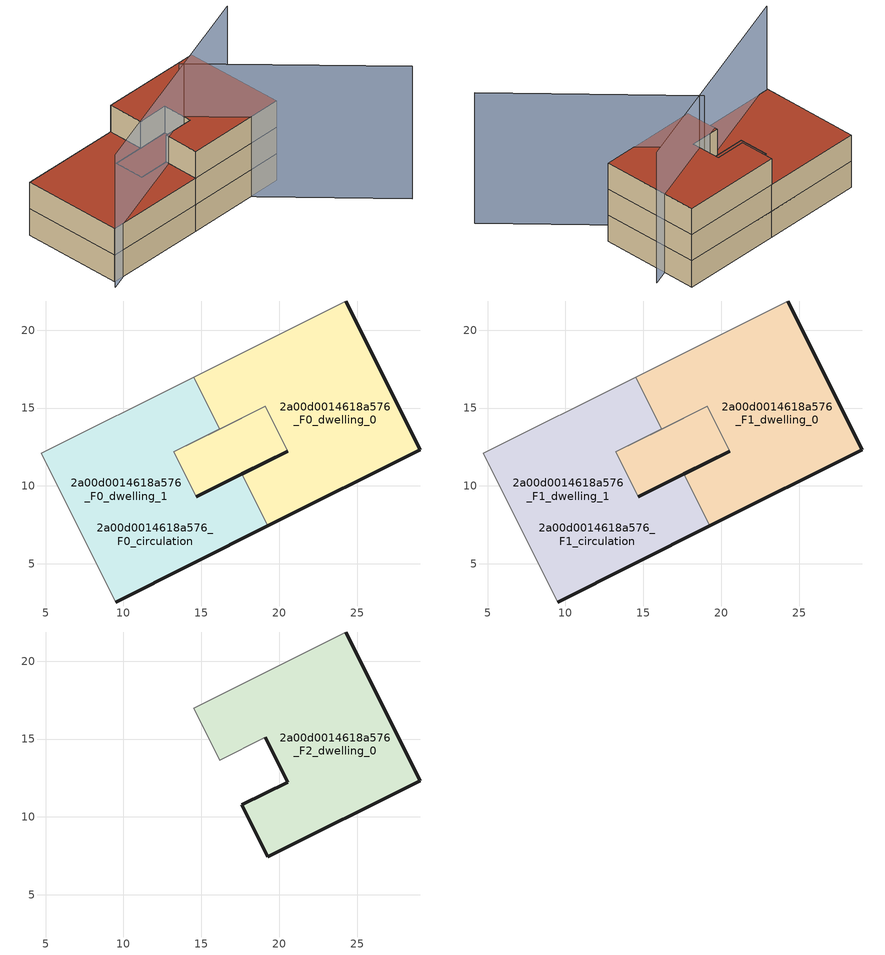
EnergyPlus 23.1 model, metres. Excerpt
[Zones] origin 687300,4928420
2a00d0014618a576_F0_dwelling_0
 floor ground (EU_floor_Construction): 19.1,15.11 20.54,12.24 14.68,9.31 13.24,12.18 16.17,13.64 z0; 24.26,21.88 29.05,12.31 19.28,7.43 17.61,10.78 20.54,12.24 19.1,15.11 16.17,13.64 14.5,16.99 z0
 wall outside (EU_wall_Construction): 20.54,12.24 17.61,10.78 / 19.28,7.43 29.05,12.31 24.26,21.88 z0:3
 wall adiabatic (EU_wall_Construction): 24.26,21.88 14.5,16.99 16.17,13.64 19.1,15.11 z0:3
 wall to 2a00d0014618a576_F0_circulation (EU_wall_Construction): 19.1,15.11 20.54,12.24 z0:3
 wall to 2a00d0014618a576_F0_dwelling_1 (EU_wall_Construction): 17.61,10.78 19.28,7.43 z0:3
2a00d0014618a576_F0_dwelling_1
 floor ground (EU_floor_Construction): 16.17,13.64 13.24,12.18 14.68,9.31 17.61,10.78 19.28,7.43 9.52,2.54 4.74,12.11 14.5,16.99 z0; 19.1,15.11 20.54,12.24 14.68,9.31 13.24,12.18 16.17,13.64 z0
 wall outside (EU_wall_Construction): 9.52,2.54 19.28,7.43 z0:3
 wall adiabatic (EU_wall_Construction): 17.61,10.78 14.68,9.31 13.24,12.18 16.17,13.64 14.5,16.99 4.74,12.11 9.52,2.54 z0:3
2a00d0014618a576_F0_circulation
 floor ground (EU_floor_Construction): 24.26,21.88 29.05,12.31 19.28,7.43 17.61,10.78 20.54,12.24 19.1,15.11 16.17,13.64 14.5,16.99 z0; 19.1,15.11 20.54,12.24 17.61,10.78 14.68,9.31 13.24,12.18 16.17,13.64 z0; 16.17,13.64 13.24,12.18 14.68,9.31 17.61,10.78 19.28,7.43 9.52,2.54 4.74,12.11 14.5,16.99 z0
 wall outside (EU_wall_Construction): 14.68,9.31 20.54,12.24 z0:3
 wall adiabatic (EU_wall_Construction): 19.1,15.11 13.24,12.18 14.68,9.31 z0:3
2a00d0014618a576_F1_dwelling_0
 floor outside (EU_floor_Construction): 24.26,21.88 29.05,12.31 19.28,7.43 17.61,10.78 20.54,12.24 19.1,15.11 16.17,13.64 14.5,16.99 z3; 19.1,15.11 20.54,12.24 14.68,9.31 13.24,12.18 16.17,13.64 z3
 wall outside (EU_wall_Construction): 20.54,12.24 17.61,10.78 / 19.28,7.43 29.05,12.31 24.26,21.88 z3:6
 wall adiabatic (EU_wall_Construction): 24.26,21.88 14.5,16.99 16.17,13.64 19.1,15.11 z3:6
 wall to 2a00d0014618a576_F1_circulation (EU_wall_Construction): 19.1,15.11 20.54,12.24 z3:6
 wall to 2a00d0014618a576_F1_dwelling_1 (EU_wall_Construction): 17.61,10.78 19.28,7.43 z3:6
 roof outside (EU_floor_Construction): 20.54,12.24 19.1,15.11 16.17,13.64 13.24,12.18 14.68,9.31 z6
2a00d0014618a576_F1_dwelling_1
 floor to 2a00d0014618a576_F0_dwelling_1 (EU_floor_Construction): 16.17,13.64 13.24,12.18 14.68,9.31 17.61,10.78 19.28,7.43 9.52,2.54 4.74,12.11 14.5,16.99 z3; 19.1,15.11 20.54,12.24 14.68,9.31 13.24,12.18 16.17,13.64 z3
 wall outside (EU_wall_Construction): 9.52,2.54 19.28,7.43 z3:6
 wall adiabatic (EU_wall_Construction): 17.61,10.78 14.68,9.31 13.24,12.18 16.17,13.64 14.5,16.99 4.74,12.11 9.52,2.54 z3:6
 roof outside (EU_roof_Construction): 20.54,12.24 19.1,15.11 16.17,13.64 13.24,12.18 14.68,9.31 z6; 19.28,7.43 17.61,10.78 14.68,9.31 13.24,12.18 16.17,13.64 14.5,16.99 4.74,12.11 9.52,2.54 z6
2a00d0014618a576_F1_circulation
 floor outside (EU_floor_Construction): 16.17,13.64 13.24,12.18 14.68,9.31 17.61,10.78 19.28,7.43 9.52,2.54 4.74,12.11 14.5,16.99 z3
 floor to 2a00d0014618a576_F0_circulation (EU_floor_Construction): 24.26,21.88 29.05,12.31 19.28,7.43 17.61,10.78 20.54,12.24 19.1,15.11 16.17,13.64 14.5,16.99 z3; 19.1,15.11 20.54,12.24 17.61,10.78 14.68,9.31 13.24,12.18 16.17,13.64 z3
 wall outside (EU_wall_Construction): 14.68,9.31 20.54,12.24 z3:6
 wall adiabatic (EU_wall_Construction): 19.1,15.11 13.24,12.18 14.68,9.31 z3:6
 roof outside (EU_roof_Construction): 29.05,12.31 24.26,21.88 14.5,16.99 16.17,13.64 19.1,15.11 20.54,12.24 17.61,10.78 19.28,7.43 z6; 20.54,12.24 19.1,15.11 16.17,13.64 13.24,12.18 14.68,9.31 17.61,10.78 z6; 19.28,7.43 17.61,10.78 14.68,9.31 13.24,12.18 16.17,13.64 14.5,16.99 4.74,12.11 9.52,2.54 z6
2a00d0014618a576_F2_dwelling_0
 floor to 2a00d0014618a576_F1_dwelling_0 (EU_floor_Construction): 24.26,21.88 29.05,12.31 19.28,7.43 17.61,10.78 20.54,12.24 19.1,15.11 16.17,13.64 14.5,16.99 z6
 wall outside (EU_wall_Construction): 19.1,15.11 20.54,12.24 17.61,10.78 19.28,7.43 29.05,12.31 24.26,21.88 z6:9
 wall adiabatic (EU_wall_Construction): 24.26,21.88 14.5,16.99 16.17,13.64 19.1,15.11 z6:9
 roof outside (EU_roof_Construction): 29.05,12.31 24.26,21.88 14.5,16.99 16.17,13.64 19.1,15.11 20.54,12.24 17.61,10.78 19.28,7.43 z9
shading: 19.77,13.15 39.71,5.27 / 27.09,20.1 9.29,1.75 z0:15
[Building]
EU S2 Campaign: North Axis=0; Terrain=City; Solar Distribution=FullExterior
[Site:Location]
Bologna: Latitude=44.5; Longitude=11.25; Time Zone=1; Elevation=37
[SizingPeriod:WeatherFileDays]
AnnualSizingPeriod: Begin Month=1; Begin Day of Month=1; End Month=12; End Day of Month=31; Day of Week for Start Day=Monday; Use Weather File Daylight Saving Period=No; Use Weather File Rain and Snow Indicators=No
[MATERIAL]
EU_InternalMass_Material: Roughness=MediumRough; Thickness=0.1; Conductivity=1; Density=1800; Specific Heat=900; Thermal Absorptance=0.9; Solar Absorptance=0.7; Visible Absorptance=0.7
[MATERIAL:NOMASS] Roughness=MediumRough; Thermal Absorptance=0.9; Solar Absorptance=0.7; Visible Absorptance=0.7
Name | Thermal Resistance
EU_wall_NoMass | 0.937881
EU_roof_NoMass | 0.548572
EU_floor_NoMass | 0.71348
[CONSTRUCTION]
EU_wall_Construction: EU_wall_NoMass
EU_roof_Construction: EU_roof_NoMass
EU_floor_Construction: EU_floor_NoMass
EU_InternalMass_Construction: EU_InternalMass_Material
[ZONE] Type=1; Multiplier=1; Ceiling Height=autocalculate; Floor Area=autocalculate; Part of Total Floor Area=Yes
Name | Volume
2a00d0014618a576_F0_dwelling_0; 2a00d0014618a576_F1_dwelling_0 | 381.689
2a00d0014618a576_F2_dwelling_0 | 318.658
2a00d0014618a576_F0_dwelling_1 | 381.684
2a00d0014618a576_F1_dwelling_1 | 381.686
2a00d0014618a576_F0_circulation; 2a00d0014618a576_F1_circulation | 700.343
[INTERNALMASS] Construction=EU_InternalMass_Construction
Name | Zone or ZoneList | Surface Area
2a00d0014618a576_F0_dwelling_0_EU_InternalMass | 2a00d0014618a576_F0_dwelling_0 | 106.219
2a00d0014618a576_F0_dwelling_1_EU_InternalMass | 2a00d0014618a576_F0_dwelling_1 | 106.219
2a00d0014618a576_F1_dwelling_0_EU_InternalMass | 2a00d0014618a576_F1_dwelling_0 | 106.219
2a00d0014618a576_F1_dwelling_1_EU_InternalMass | 2a00d0014618a576_F1_dwelling_1 | 106.219
2a00d0014618a576_F2_dwelling_0_EU_InternalMass | 2a00d0014618a576_F2_dwelling_0 | 232.729
[OTHEREQUIPMENT] Fuel Type=Electricity; Design Level Calculation Method=Watts/Area; Power per Zone Floor Area=1; Fraction Latent=0; Fraction Radiant=0; Fraction Lost=0; Carbon Dioxide Generation Rate=0; EndUse Subcategory=EU_Step8_InternalGains
Name | Zone or ZoneList or Space or SpaceList | Schedule
EU_Step8_InternalGain_2a00d0014618a576_F0_dwelling_0_f000 | 2a00d0014618a576_F0_dwelling_0 | EU_Step8_GainSchedule_2a00d0014618a576_F0_dwelling_0_f000
EU_Step8_InternalGain_2a00d0014618a576_F0_dwelling_1_f000 | 2a00d0014618a576_F0_dwelling_1 | EU_Step8_GainSchedule_2a00d0014618a576_F0_dwelling_1_f000
EU_Step8_InternalGain_2a00d0014618a576_F1_dwelling_0_f000 | 2a00d0014618a576_F1_dwelling_0 | EU_Step8_GainSchedule_2a00d0014618a576_F1_dwelling_0_f000
EU_Step8_InternalGain_2a00d0014618a576_F1_dwelling_1_f000 | 2a00d0014618a576_F1_dwelling_1 | EU_Step8_GainSchedule_2a00d0014618a576_F1_dwelling_1_f000
EU_Step8_InternalGain_2a00d0014618a576_F2_dwelling_0_f000 | 2a00d0014618a576_F2_dwelling_0 | EU_Step8_GainSchedule_2a00d0014618a576_F2_dwelling_0_f000
[ZONEINFILTRATION:DESIGNFLOWRATE] Schedule=EU_AlwaysOn; Design Flow Rate Calculation Method=Flow/Area; Flow Rate per Floor Area=0.0005; Constant Term Coefficient=1; Temperature Term Coefficient=0; Velocity Term Coefficient=0; Velocity Squared Term Coefficient=0
Name | Zone or ZoneList or Space or SpaceList
EU_Circulation_Infiltration_2a00d0014618a576_F0_circulation | 2a00d0014618a576_F0_circulation
EU_Circulation_Infiltration_2a00d0014618a576_F1_circulation | 2a00d0014618a576_F1_circulation
[ZONEVENTILATION:DESIGNFLOWRATE] Schedule=EU_AlwaysOn; Design Flow Rate Calculation Method=AirChanges/Hour; Air Changes per Hour=0.687892; Ventilation Type=Natural; Fan Pressure Rise=0; Fan Total Efficiency=1; Constant Term Coefficient=1; Temperature Term Coefficient=0; Velocity Term Coefficient=0; Velocity Squared Term Coefficient=0; Minimum Indoor Temperature=-100; Maximum Indoor Temperature=100; Delta Temperature=-100; Minimum Outdoor Temperature=-100; Maximum Outdoor Temperature=100; Maximum Wind Speed=40
Name | Zone or ZoneList or Space or SpaceList
EU_ConstantAir_2a00d0014618a576_F0_dwelling_0 | 2a00d0014618a576_F0_dwelling_0
EU_ConstantAir_2a00d0014618a576_F0_dwelling_1 | 2a00d0014618a576_F0_dwelling_1
EU_ConstantAir_2a00d0014618a576_F1_dwelling_0 | 2a00d0014618a576_F1_dwelling_0
EU_ConstantAir_2a00d0014618a576_F1_dwelling_1 | 2a00d0014618a576_F1_dwelling_1
EU_ConstantAir_2a00d0014618a576_F2_dwelling_0 | 2a00d0014618a576_F2_dwelling_0
[HVACTEMPLATE:THERMOSTAT] Constant Heating Setpoint=20; Constant Cooling Setpoint=50
EU_HeatOnly_2a00d0014618a576_F0_dwelling_0; EU_HeatOnly_2a00d0014618a576_F0_dwelling_1; EU_HeatOnly_2a00d0014618a576_F1_dwelling_0; EU_HeatOnly_2a00d0014618a576_F1_dwelling_1; EU_HeatOnly_2a00d0014618a576_F2_dwelling_0
[HVACTEMPLATE:ZONE:IDEALLOADSAIRSYSTEM] System Availability Schedule=EU_AlwaysOn; Maximum Heating Supply Air Temperature=50; Minimum Cooling Supply Air Temperature=13; Maximum Heating Supply Air Humidity Ratio=0.0156; Minimum Cooling Supply Air Humidity Ratio=0.0077; Heating Limit=NoLimit; Cooling Limit=NoLimit; Heating Availability Schedule=EU_AlwaysOn; Cooling Availability Schedule=EU_CoolingOff; Dehumidification Control Type=ConstantSensibleHeatRatio; Cooling Sensible Heat Ratio=0.7; Dehumidification Setpoint=60; Humidification Control Type=None; Humidification Setpoint=30; Outdoor Air Method=None; Outdoor Air Flow Rate per Person=0.00944; Outdoor Air Flow Rate per Zone Floor Area=0; Outdoor Air Flow Rate per Zone=0; Demand Controlled Ventilation Type=None; Outdoor Air Economizer Type=NoEconomizer; Heat Recovery Type=None; Sensible Heat Recovery Effectiveness=0.7; Latent Heat Recovery Effectiveness=0.65
Name | Template Thermostat
2a00d0014618a576_F0_dwelling_0 | EU_HeatOnly_2a00d0014618a576_F0_dwelling_0
2a00d0014618a576_F0_dwelling_1 | EU_HeatOnly_2a00d0014618a576_F0_dwelling_1
2a00d0014618a576_F1_dwelling_0 | EU_HeatOnly_2a00d0014618a576_F1_dwelling_0
2a00d0014618a576_F1_dwelling_1 | EU_HeatOnly_2a00d0014618a576_F1_dwelling_1
2a00d0014618a576_F2_dwelling_0 | EU_HeatOnly_2a00d0014618a576_F2_dwelling_0
[SIZING:ZONE] Zone Cooling Design Supply Air Temperature Input Method=SupplyAirTemperature; Zone Cooling Design Supply Air Temperature=13; Zone Heating Design Supply Air Temperature Input Method=SupplyAirTemperature; Zone Heating Design Supply Air Temperature=50; Zone Cooling Design Supply Air Humidity Ratio=0.008; Zone Heating Design Supply Air Humidity Ratio=0.008; Cooling Design Air Flow Method=DesignDay; Cooling Design Air Flow Rate=0; Cooling Minimum Air Flow per Zone Floor Area=0.000762; Cooling Minimum Air Flow=0; Cooling Minimum Air Flow Fraction=0.2; Heating Design Air Flow Method=DesignDay; Heating Design Air Flow Rate=0; Heating Maximum Air Flow per Zone Floor Area=0.002032; Heating Maximum Air Flow=0.141576; Heating Maximum Air Flow Fraction=0.3; Account for Dedicated Outdoor Air System=No; Dedicated Outdoor Air System Control Strategy=NeutralSupplyAir; Dedicated Outdoor Air Low Setpoint Temperature for Design=autosize; Dedicated Outdoor Air High Setpoint Temperature for Design=autosize; Zone Load Sizing Method=Sensible Load Only No Latent Load; Zone Latent Cooling Design Supply Air Humidity Ratio Input Method=HumidityRatioDifference; Zone Cooling Design Supply Air Humidity Ratio Difference=0.005; Zone Latent Heating Design Supply Air Humidity Ratio Input Method=HumidityRatioDifference; Zone Humidification Design Supply Air Humidity Ratio Difference=0.005
2a00d0014618a576_F0_dwelling_0; 2a00d0014618a576_F0_dwelling_1; 2a00d0014618a576_F1_dwelling_0; 2a00d0014618a576_F1_dwelling_1; 2a00d0014618a576_F2_dwelling_0
[SCHEDULE:CONSTANT]
Name | Hourly Value
EU_AlwaysOn | 1
EU_CoolingOff | 0
[SCHEDULE:FILE] Column Number=1; Rows to Skip at Top=0; Number of Hours of Data=8760; Column Separator=Comma; Interpolate to Timestep=No; Minutes per Item=60; Adjust Schedule for Daylight Savings=Yes
Name | File
EU_Step8_GainSchedule_2a00d0014618a576_F0_dwelling_0_f000 | ../../schedules/2a00d0014618a576/2a00d0014618a576_F0_dwelling_0_f000_gain.csv
EU_Step8_GainSchedule_2a00d0014618a576_F0_dwelling_1_f000 | ../../schedules/2a00d0014618a576/2a00d0014618a576_F0_dwelling_1_f000_gain.csv
EU_Step8_GainSchedule_2a00d0014618a576_F1_dwelling_0_f000 | ../../schedules/2a00d0014618a576/2a00d0014618a576_F1_dwelling_0_f000_gain.csv
EU_Step8_GainSchedule_2a00d0014618a576_F1_dwelling_1_f000 | ../../schedules/2a00d0014618a576/2a00d0014618a576_F1_dwelling_1_f000_gain.csv
EU_Step8_GainSchedule_2a00d0014618a576_F2_dwelling_0_f000 | ../../schedules/2a00d0014618a576/2a00d0014618a576_F2_dwelling_0_f000_gain.csv
